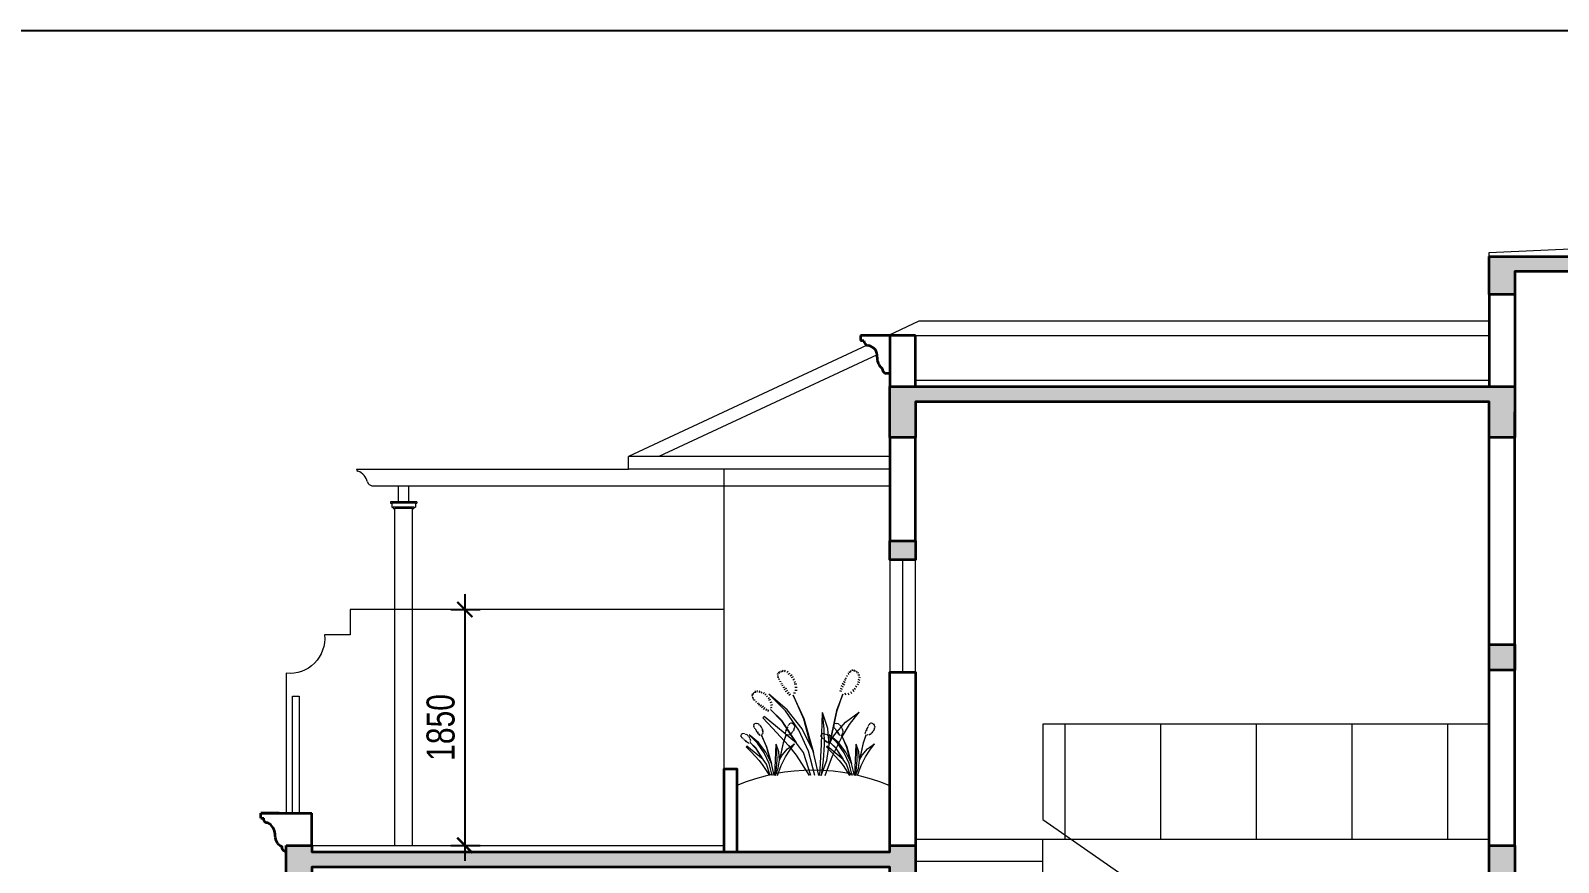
# Model space of a CAD drawing. Header units: millimetres. Extents: x -127141 to 682685, y -1234500 to 49778.
# Drawn here: x 508384 to 520368, y -269024 to -262500 of the extents above; entities that cross this region are included whole.
import ezdxf

# ---------------------------------------------------------------- set-up
doc = ezdxf.new("R2010")
doc.units = ezdxf.units.MM
doc.header["$MEASUREMENT"] = 0
for name, color, linetype, lineweight in [('-CONCRETE', 1, 'Continuous', 35), ('-DOOR', 137, 'Continuous', 9), ('-FURNITURE', 46, 'Continuous', 9), ('-HATCH', 8, 'Continuous', 5), ('-LINE1', 7, 'Continuous', 18), ('-LINE2', 252, 'Continuous', 9), ('-TREE', 86, 'Continuous', 5), ('-WALL', 4, 'Continuous', 35), ('A-NET THAY', 125, 'Continuous', 18)]:
    doc.layers.add(name, color=color, linetype=linetype, lineweight=lineweight)
doc.layers.add('12. NET DIM', color=252, linetype='Continuous')
doc.layers.add('13. NET HATCH', color=251, linetype='Continuous')
doc.layers.add('LUOI GIONG', color=160, linetype='Continuous', plot=False)
doc.styles.add('AVANH', font='', dxfattribs={"width": 0.8})
doc.styles.get('AVANH').set_extended_font_data('.VnAvantH')
doc.dimstyles.new('C_100A3', dxfattribs={"dimscale": 100, "dimtxt": 2.2, "dimasz": 1.199999999999999, "dimexe": 1.199999999999999, "dimexo": 0, "dimgap": 0.75, "dimtad": 1, "dimdec": 0, "dimzin": 0, "dimdsep": 46, "dimtxsty": 'AVANH', "dimblk": 'ARCHTICK', "dimcen": 0, "dimdle": 1.199999999999999, "dimclrd": 256, "dimclre": 256, "dimclrt": 7, "dimadec": 0, "dimazin": 0, "dimtfac": 0.0001, "dimtdec": 0, "dimtix": 1, "dimtmove": 2, "dimatfit": 3, "dimfxl": 1.8, "dimtolj": 1, "dimtzin": 0, "dimarcsym": 0})

# ---------------------------------------------------------------- blocks, each defined once
blk = doc.blocks.new('tree48')
for p, q in [((-346.3773148383478, 1031.561000000009), (-366.6113148383593, 1025.595000000008)), ((-342.1843148383487, 1055.16000000001), (-361.8383148383581, 1054.831000000013)), ((-340.7503148383548, 1008.123000000014), (-360.4163148383668, 998.9280000000143)), ((-338.9013148383528, 982.5800000000087), (-359.5183148383512, 972.8570000000107)), ((-329.6843148383487, 1072.760000000009), (-352.3533148383576, 1077.83800000001)), ((-328.7383148383524, 959.903000000013), (-348.4043148383498, 950.7080000000133)), ((-322.4883148383524, 1082.089000000014), (-333.243314838357, 1090.261000000013)), ((-311.1423148383619, 1088.418000000012), (-317.9233148383502, 1100.579000000012)), ((-298.2823148383468, 1092.044000000009), (-304.4893148383562, 1109.841000000007)), ((-284.6773148383654, 1094.31700000001), (-285.7823148383468, 1109.643000000011)), ((-268.063314838364, 1082.318000000014), (-269.1743148383539, 1097.647000000012)), ((-256.5523148383654, 1072.793000000012), (-255.0203148383589, 1087.823000000011)), ((-248.4593148383574, 1056.04800000001), (-242.1903148383572, 1073.715000000011)), ((-233.9453148383473, 1032.251000000011), (-226.1753148383577, 1047.216000000007)), ((-222.0793148383673, 1008.752000000015), (-211.8563148383546, 1021.539000000011)), ((-213.0403148383484, 992.5350000000107), (-200.3573148383584, 1003.149000000012)), ((-207.217314838359, 970.9770000000136), (-189.810314838367, 984.22800000001)), ((-202.7253148383461, 945.1380000000136), (-177.7503148383548, 962.6060000000142)), ((326.3216851616453, 977.8190000000104), (307.8276851616392, 984.7100000000136)), ((339.0776851616392, 1002.600000000013), (322.2926851616358, 1010.308000000011)), ((351.253685161646, 1024.157000000013), (333.1636851616495, 1036.157000000014)), ((365.3226851616346, 1044.647000000011), (346.2856851616525, 1057.17700000001)), ((386.1666851616463, 1059.527000000009), (368.0696851616377, 1071.527000000009)), ((403.2376851616427, 1076.541000000012), (387.6066851616488, 1090.701000000008)), ((425.5706851616561, 1085.250000000007), (415.0476851616404, 1101.85500000001)), ((447.1036851616519, 1083.746000000013), (439.6326851616321, 1105.740000000012)), ((458.8166851616406, 1082.46100000001), (460.1896851616328, 1095.901000000012)), ((462.3866851616476, 980.9200000000128), (479.2086851616331, 982.080000000009)), ((470.1266851616384, 1076.071000000011), (476.9806851616449, 1088.195000000014)), ((475.1436851616309, 1005.703000000008), (493.4906851616396, 1009.558000000012)), ((479.9166851616463, 1066.983000000007), (491.8786851616459, 1081.55200000001)), ((485.2206851616502, 1021.337000000014), (498.8496851616363, 1027.85300000001)), ((487.3566851616487, 1036.123000000014), (499.8626851616427, 1045.053000000014)), ((488.9496851616423, 1056.55200000001), (501.4556851616362, 1065.481000000014)), ((-316.6783148383547, 938.28100000001), (-332.0043148383557, 927.9630000000107)), ((-302.1703148383531, 914.4830000000148), (-317.6853148383671, 902.2880000000076)), ((-286.502314838348, 901.9590000000097), (-300.3333148383536, 880.0720000000148)), ((-262.9243148383539, 879.6780000000142), (-275.8093148383486, 858.3190000000104)), ((-234.9763148383645, 865.1420000000141), (-247.8673148383532, 843.7830000000102)), ((-201.5413148383668, 860.7570000000122), (-214.7923148383561, 844.5060000000085)), ((-190.4753148383461, 925.3930000000107), (-165.8843148383603, 939.1050000000104)), ((-184.4153148383484, 851.4090000000142), (-117.1483148383559, 682.0430000000124)), ((-123.5503148383577, 682.0430000000124), (-184.4153148383484, 851.4090000000142)), ((-181.4423148383503, 900.3110000000087), (-159.8853148383495, 910.5620000000126)), ((-174.6793148383585, 879.28100000001), (-153.5003148383548, 885.7750000000087)), ((219.198685161653, 595.0710000000107), (334.5126851616369, 842.2540000000081)), ((334.5126851616369, 842.2540000000081), (228.8056851616421, 595.0710000000107)), ((317.0496851616481, 926.1870000000126), (292.1046851616411, 926.0620000000129)), ((319.198685161653, 894.7630000000134), (294.253685161646, 894.6380000000136)), ((323.7886851616495, 957.9250000000101), (297.9036851616402, 958.3310000000129)), ((332.8706851616443, 863.9340000000084), (312.0936851616425, 866.7870000000113)), ((362.6736851616442, 850.6530000000129), (379.2446851616551, 835.9580000000133)), ((377.1026851616334, 867.3820000000122), (397.0796851616469, 854.3180000000137)), ((393.8136851616437, 888.1530000000129), (418.3256851616315, 874.304000000011)), ((397.3666851616436, 688.78100000001), (590.7746851616539, 851.4090000000142)), ((404.2876851616311, 908.8920000000144), (432.2046851616469, 896.6760000000141)), ((417.1176851616473, 677.6970000000074), (590.7746851616539, 851.4090000000142)), ((424.0016851616384, 926.1870000000126), (444.3816851616428, 918.2310000000143)), ((439.3766851616384, 942.3850000000093), (455.0386851616495, 937.0910000000076)), ((448.5076851616321, 958.551000000014), (464.7486851616413, 956.4850000000077)), ((597.622685161652, 806.6250000000146), (583.6576851616555, 817.5930000000079)), ((615.3406851616455, 824.3830000000089), (603.0546851616527, 835.5830000000133)), ((631.6796851616527, 839.5320000000137), (619.4486851616529, 854.7690000000075)), ((649.3436851616425, 853.2530000000114), (636.4526851616392, 869.2070000000094)), ((671.2856851616525, 860.3080000000117), (659.0606851616467, 875.5490000000136)), ((690.5786851616431, 870.2240000000093), (681.0576851616498, 886.6420000000141)), ((712.1126851616427, 871.5820000000093), (707.6386851616553, 888.6960000000107)), ((730.1666851616465, 864.4010000000125), (729.7756851616432, 885.3020000000105)), ((739.8526851616333, 860.0950000000084), (744.7116851616446, 871.2430000000095)), ((745.7736851616354, 800.4600000000136), (759.2436851616367, 802.3190000000104)), ((747.805685161642, 851.5190000000148), (756.997685161652, 860.0400000000083)), ((751.6506851616432, 812.5550000000075), (764.8156851616513, 816.790000000008)), ((753.7136851616377, 841.0520000000107), (767.9536851616431, 850.2680000000108)), ((758.6026851616333, 829.6350000000093), (771.7676851616416, 833.8680000000093)), ((-212.3503148383461, 559.4720000000088), (-354.1903148383572, 663.7320000000109)), ((-255.4293148383585, 532.7330000000147), (-354.1903148383572, 663.7320000000109)), ((-56.28331483836519, 357.0430000000123), (-123.5503148383577, 682.0430000000124)), ((-117.1483148383559, 682.0430000000124), (-43.47231483834911, 334.1550000000134)), ((-26.08931483834749, 493.6520000000091), (26.99868516164134, 659.1550000000133)), ((10.48268516163807, 490.1820000000079), (26.99868516164134, 659.1550000000133)), ((39.81568516165135, 325.0000000000073), (26.99868516164134, 659.1550000000133)), ((241.6166851616436, 489.7880000000077), (397.3666851616436, 688.78100000001)), ((276.8586851616419, 476.0550000000075), (417.1176851616473, 677.6970000000074)), ((453.0366851616419, 576.7600000000092), (571.5546851616527, 691.1980000000113)), ((571.5546851616527, 691.1980000000113), (456.2406851616397, 572.1830000000117)), ((568.7896851616388, 737.3620000000083), (547.372685161652, 744.0790000000125)), ((575.5456851616327, 764.8920000000072), (554.128685161646, 771.6090000000113)), ((572.0796851616467, 707.1900000000096), (555.0506851616374, 715.3160000000134)), ((590.0116851616476, 790.2610000000132), (567.9226851616403, 797.6920000000099)), ((594.0026851616421, 687.6430000000108), (604.1896851616328, 670.5100000000092)), ((610.9466851616453, 698.040000000008), (624.5026851616423, 681.3750000000073)), ((630.9596851616516, 711.2790000000094), (648.183685161639, 692.7000000000116)), ((645.6146851616502, 726.1960000000107), (666.2076851616439, 708.0810000000129)), ((667.2516851616383, 735.6290000000081), (682.5466851616511, 723.2330000000073)), ((684.8596851616458, 745.3120000000126), (696.8416851616347, 736.4860000000117)), ((697.1156851616397, 756.6740000000136), (710.4766851616441, 750.4570000000093)), ((715.1396851616445, 772.0550000000075), (729.8796851616353, 768.4470000000073)), ((732.8516851616441, 789.8130000000093), (749.6366851616476, 788.0980000000128)), ((-168.3993148383597, 393.6610000000147), (-255.4293148383585, 532.7330000000147)), ((-97.92831483835471, 425.705000000009), (-212.3503148383461, 559.4720000000088)), ((-40.26831483835121, 320.4220000000132), (-26.08931483834749, 493.6520000000091)), ((7.778685161640168, 320.4220000000132), (10.48268516163807, 490.1820000000079)), ((119.8946851616492, 238.028000000013), (219.198685161653, 595.0710000000107)), ((127.0966851616394, 254.403000000013), (241.6166851616436, 489.7880000000077)), ((228.8056851616421, 595.0710000000107), (158.3346851616516, 329.577000000012)), ((299.2766851616325, 338.7320000000109), (637.8996851616538, 618.4630000000107)), ((302.480685161645, 347.8880000000137), (453.0366851616419, 576.7600000000092)), ((456.2406851616397, 572.1830000000117), (318.4966851616337, 357.0430000000123)), ((552.6336851616506, 495.0860000000102), (382.5656851616514, 315.8440000000119)), ((651.6386851616553, 604.2260000000097), (552.6336851616506, 495.0860000000102)), ((637.8996851616538, 618.4630000000107), (651.6386851616553, 604.2260000000097)), ((-76.29131483836682, 208.1810000000114), (-168.3993148383597, 393.6610000000147)), ((-67.24531483836472, 376.2360000000117), (-97.92831483835471, 425.705000000009)), ((-40.39031483835424, 324.5850000000137), (-67.24531483836472, 376.2360000000117)), ((-17.31931483835797, 158.166000000012), (-40.26831483835121, 320.4220000000132)), ((17.76968516164925, 161.8890000000101), (7.778685161640168, 320.4220000000132)), ((56.06046159779362, 7.276000000000001e-12), (39.81568516165135, 325.0000000000073)), ((174.9476851616346, 254.4000000000087), (276.8586851616419, 476.0550000000075)), ((228.4876851616427, 241.7260000000096), (299.2766851616325, 338.7320000000109)), ((0, 0), (-76.29131483836682, 208.1810000000114)), ((40.45711456309073, 7.276000000000001e-12), (17.76968516164925, 161.8890000000101)), ((65.43868516164366, 7.276000000000001e-12), (127.0966851616394, 254.403000000013)), ((108.7254546563199, 7.276000000000001e-12), (174.9476851616346, 254.4000000000087)), ((149.3421380112267, 7.276000000000001e-12), (228.4876851616427, 241.7260000000096)), ((302.5546851616527, 212.9760000000096), (169.302731065909, 0)), ((382.5656851616514, 315.8440000000119), (302.5546851616527, 212.9760000000096)), ((41.51832594323787, 0), (-17.31931483835797, 158.166000000012))]:
    blk.add_line(p, q)
blk = doc.blocks.new('_ArchTick')
at = {"color": 0, "linetype": 'ByBlock', "const_width": 0.15}
blk.add_lwpolyline([(-0.5, -0.5), (0.5, 0.5)], dxfattribs=at)
blk = doc.blocks.new('*D1573')
at = {"layer": '12. NET DIM', "lineweight": -2, "transparency": 16777216}
for p, q in [((511790.1240549834, -266920.6600507534), (511790.1240549834, -269010.8014388421)), ((511679.4131888832, -267040.6600507534), (511910.1240549834, -267040.6600507534)), ((511679.4131888832, -268890.8014388421), (511910.1240549834, -268890.8014388421))]:
    blk.add_line(p, q, dxfattribs=at)
at = {"layer": 'Defpoints', "color": 0, "transparency": 16777216}
for p in [(511679.4131888832, -267040.6600507534), (511679.4131888832, -268890.8014388421), (511790.1240549834, -268890.8014388421)]:
    blk.add_point(p, dxfattribs=at)
at = {"layer": '12. NET DIM', "lineweight": -2, "transparency": 16777216, "xscale": 119.9999999999999, "yscale": 119.9999999999999, "zscale": 119.9999999999999}
for p, rotation in [((511790.1240549834, -267040.6600507534), 90), ((511790.1240549834, -268890.8014388421), 270)]:
    blk.add_blockref('_ArchTick', p, dxfattribs=dict(at, rotation=rotation))
at = {"layer": '12. NET DIM', "color": 7, "transparency": 16777216, "insert": (511601.3434865761, -267965.7307447979), "char_height": 220, "attachment_point": 5, "rotation": 90, "style": 'AVANH', "bg_fill": 3, "box_fill_scale": 1.25, "bg_fill_color": 256, "bg_fill_true_color": 13158600, "bg_fill_transparency": 0}
blk.add_mtext('\\A1;1850', dxfattribs=at)
blk = doc.blocks.new('ARCHTICK')
at = {"color": 0, "linetype": 'ByBlock', "const_width": 0.15}
blk.add_lwpolyline([(-0.5, -0.5), (0.5, 0.5)], dxfattribs=at)
blk = doc.blocks.new('BB')
at = {"layer": 'A-NET THAY', "color": 2, "true_color": 0xf1eb1f}
blk.add_lwpolyline([(0, 33264.00000355073), (47040.00000502128, 33264.00000355073), (47040.00000502128, 0), (0, 0)], close=True, dxfattribs=at)

msp = doc.modelspace()

# ---------------------------------------------------------------- linework, layer by layer
at = {"layer": '-CONCRETE'}
for points in [[(519825.0352689924, -264270.8014388417), (522025.0352689924, -264270.8014388417), (522025.0352689924, -264570.8014388417), (521825.0352689924, -264570.8014388417), (521825.0352689924, -264390.8014388417), (520025.0352689924, -264390.8014388417), (520025.0352689924, -264570.8014388417), (519825.0352689924, -264570.8014388417)], [(515125.0364275957, -265290.8014388417), (520025.0352689924, -265290.8014388417), (520025.0352689924, -265690.8014388417), (519825.0352689924, -265690.8014388417), (519825.0352689924, -265410.8014388416), (515325.0364275958, -265410.8014388416), (515325.0364275958, -265690.8014388417), (515125.0364275957, -265690.8014388417)], [(515325.0341103891, -266502.2139982466), (515325.0341103891, -266652.2139982466), (515125.0364275957, -266652.2139982466), (515125.0364275957, -266502.2139982466)], [(519825.0352689924, -267315.8044305538), (520025.0352689924, -267315.8044305538), (520025.0352689924, -267515.8044305538), (519825.0352689924, -267515.8044305538)], [(519825.0352689925, -268890.801438842), (520025.0352689925, -268890.801438842), (520025.0352689925, -269290.807422266), (519825.0352689925, -269290.807422266)]]:
    msp.add_lwpolyline(points, close=True, dxfattribs=at)
at = {"layer": '-DOOR'}
msp.add_line((510389.5974864071, -267540.6600507533), (510389.5974864071, -268638.983153253), dxfattribs=at)
for points in [[(515325.0341103891, -266652.2139982466), (515125.0364275957, -266652.2139982466), (515125.0364275957, -267532.2139982466), (515325.0341103891, -267532.2139982466)], [(510489.5908172508, -268638.9627941999), (510439.590817251, -268638.9627941999), (510439.590817251, -267719.0951967196), (510489.5908172508, -267719.0951967196)]]:
    msp.add_lwpolyline(points, close=True, dxfattribs=at)
msp.add_lwpolyline([(515225.0352689925, -267532.2139982466), (515225.0352689925, -266652.2139982466)], dxfattribs=at)
msp.add_lwpolyline([(513825.8439940479, -267040.6600507533), (510889.5974864071, -267040.6600507533), (510889.5974864071, -267240.6600507533), (510689.5974864071, -267240.6600507533, -0.4727995628283597), (510389.5974864073, -267540.6600507533)], format="xyb", dxfattribs=at)
at = {"layer": '-FURNITURE'}
for p, q in [((516325.0352689924, -267940.801438842), (516325.0352689924, -268687.6421899616)), ((519825.0352689925, -267940.801438842), (516325.0352689924, -267940.801438842)), ((516325.0352689924, -268687.6421899616), (518825.0352689924, -270424.481146054))]:
    msp.add_line(p, q, dxfattribs=at)
for points in [[(516500.0352689922, -268802.9154193115), (516500.0352689922, -267940.801438842)], [(517250.0352689922, -268840.8014388416), (517250.0352689922, -267940.801438842)], [(518000.0352689924, -268840.8014388416), (518000.0352689924, -267940.801438842)], [(518750.0352689924, -268840.8014388416), (518750.0352689924, -267940.801438842)], [(519500.0352689924, -268840.8014388416), (519500.0352689924, -267940.801438842)], [(516500.0352689922, -268840.8014388416), (516500.0352689922, -268809.220916888)]]:
    msp.add_lwpolyline(points, dxfattribs=at)
at = {"layer": '-HATCH'}
for p, q in [((515350.043200525, -264779.9452921877), (515112.3079543615, -264890.8030580871)), ((519825.0352689924, -264779.9452921877), (515350.043200525, -264779.9452921877)), ((514945.609734759, -264968.5357144885), (513075.0361274133, -265840.7985127363)), ((515024.0933403001, -265042.2760000813), (513311.656285725, -265840.798512738)), ((515125.0364275956, -265840.8014388881), (513075.0361274142, -265840.8014389019)), ((513075.0361577502, -265940.8014389016), (513075.0361274142, -265840.8014389019)), ((510940.4578100466, -265940.8014388363), (513075.0361577502, -265940.801438847)), ((515125.0364275956, -265940.8014388902), (513075.0361577502, -265940.8014389016)), ((511061.4945924076, -266070.801438845), (515125.0364275957, -266070.8014388644)), ((511206.7527860688, -266197.4465257849), (511206.7527860688, -266207.4465257849)), ((511413.3154347086, -266197.4465257849), (511206.7527860688, -266197.4465257849)), ((511206.7527860688, -266207.4465257849), (511217.8465608422, -266207.4465257849)), ((511217.8465608422, -266207.4465257849), (511217.8465608421, -266237.4465257849)), ((511402.2216599354, -266207.4465257849), (511217.8465608422, -266207.4465257849)), ((511217.8465608421, -266237.4465257849), (511228.9403356154, -266237.4465257849)), ((511228.9403356154, -266237.4465257849), (511228.9403356154, -266247.4465257847)), ((511391.1278851621, -266237.4465257849), (511228.9403356154, -266237.4465257849)), ((511228.9403356154, -266247.4465257847), (511240.0341103888, -266247.4465257847)), ((511240.0341103885, -268890.8014388416), (511240.0341103888, -266247.4465257847)), ((511380.0341103888, -266247.4465257847), (511240.0341103888, -266247.4465257847)), ((511380.0341103888, -266247.4465257847), (511391.1278851621, -266247.4465257847)), ((511391.1278851621, -266237.4465257849), (511402.2216599354, -266237.4465257849)), ((511391.1278851621, -266237.4465257849), (511391.1278851621, -266247.4465257847)), ((511402.2216599354, -266207.4465257849), (511413.3154347086, -266207.4465257849)), ((511402.2216599354, -266207.4465257849), (511402.2216599354, -266237.4465257849)), ((511413.3154347086, -266197.4465257849), (511413.3154347086, -266207.4465257849))]:
    msp.add_line(p, q, dxfattribs=at)
for points in [[(513825.0364275957, -268290.8014388417), (513825.0364275957, -265940.8014388974)], [(511270.0341103888, -266197.4465257849), (511270.0341103888, -266070.8014388458)], [(511350.0341103888, -266197.4465257849), (511350.0341103888, -266070.8014388463)]]:
    msp.add_lwpolyline(points, dxfattribs=at)
for centre, radius, start, end in [((510957.6081749782, -265939.9455821612), 17.17170644372506, 182.8568680773665, 250.5414522605685), ((510912.2313871273, -266067.1322593602), 117.8672839969771, 13.02642087785198, 70.33925434180675), ((511071.4927589177, -266024.6971671397), 47.17591761724579, 199.6548400926079, 257.7643042064107)]:
    msp.add_arc(centre, radius, start, end, dxfattribs=at)
at = {"layer": '-LINE1'}
msp.add_line((515325.0364275958, -265240.8014388417), (519825.0352689924, -265240.8014388417), dxfattribs=at)
at = {"layer": '-LINE1', "lineweight": 20}
for points in [[(519825.0352689924, -264270.8014388417), (519825.0352689924, -264240.8014388417), (520925.0352689924, -264190.8014388417)], [(515325.0364275958, -264890.8057572998), (519825.0352689924, -264890.8057572998)]]:
    msp.add_lwpolyline(points, dxfattribs=at)
at = {"layer": '-LINE2'}
for p, q in [((515324.6112504207, -268840.8014388416), (519825.0352689924, -268840.8014388416)), ((515325.0341103891, -269014.4913178753), (516325.0352689924, -269014.4913178753))]:
    msp.add_line(p, q, dxfattribs=at)
msp.add_lwpolyline([(516325.0352689924, -269535.5430047031), (516325.0352689924, -268840.8074222661)], dxfattribs=at)
at = {"layer": '-TREE', "ltscale": 200}
msp.add_arc((514519.1881681199, -269844.8312750857), 1543.773550533147, 66.89319710661634, 112.635654423777, dxfattribs=at)
at = {"layer": '-WALL'}
for p, q in [((519825.0352689924, -264570.8014388417), (519825.0352689924, -265290.8014388417)), ((520025.0352689924, -264570.8014388417), (520025.0352689924, -265290.8014388417)), ((515325.0364275958, -264890.8057572998), (514894.9863441013, -264890.8003005941)), ((514894.9863441013, -264890.8003005941), (514894.9863441013, -264930.8003005943)), ((514894.9863441013, -264930.8003005943), (514919.9863440365, -264930.8003005943)), ((515325.0364275958, -265090.8014388416), (515325.0364275958, -264890.8057572998)), ((515125.0364275957, -265190.8007473293), (515094.9863441013, -265190.8003005941)), ((519825.0352689924, -268890.801438842), (519825.0352689924, -265490.8014388417)), ((520025.0352689924, -268890.801438842), (520025.0352689924, -265490.8014388417)), ((515125.0364275957, -265690.8014388417), (515125.0364275957, -266502.2139982466)), ((515325.0341103891, -266502.2139982466), (515325.0341103891, -265690.8014388417)), ((510190.3035641079, -268639.0372572048), (510590.0329517854, -268638.9287393972)), ((510190.3035641079, -268676.5372548025), (510190.3035641079, -268639.0372548025)), ((510334.8250775622, -268639.0372549319), (510190.3035641079, -268639.0372548025)), ((510190.3035641079, -268676.5372548025), (510212.4990122423, -268676.5372548224)), ((510590.0329517854, -268890.801438842), (510590.0329517854, -268638.9287393972))]:
    msp.add_line(p, q, dxfattribs=at)
at = {"layer": '-WALL', "color": 1}
msp.add_lwpolyline([(515325.0364275958, -264890.8057572998), (515125.0364275957, -264890.8057572998), (515125.0364275957, -265290.8014388417), (515325.0364275958, -265290.8014388417)], close=True, dxfattribs=at)
at = {"layer": '-WALL'}
for points in [[(515125.0364275957, -268890.8014388416), (515125.0364275957, -267532.2139982466), (515325.0341103891, -267532.2139982466), (515325.0341103891, -268890.8014388416)], [(513825.0364275957, -268940.8014388416), (513825.0364275957, -268290.8014388417), (513925.0364275957, -268290.8014388417), (513925.0364275957, -268940.8014388416)]]:
    msp.add_lwpolyline(points, dxfattribs=at)
msp.add_lwpolyline([(510390.0352689287, -268940.8075049536), (510381.6066157779, -268940.8075049536, -0.2848880094819957), (510356.7694251149, -268901.5372547905, -0.2296570293290622), (510313.197450781, -268857.9813029094, -0.0946631241833311), (510301.3268253624, -268802.308078813, 0.2630972870661092), (510245.7921845364, -268714.0372548254), (510233.9686344947, -268713.9971096134, -0.266047611124858), (510216.6626235907, -268698.3684734653, -0.0985078681723905), (510212.4990122428, -268676.5372548412)], format="xyb", dxfattribs=at)
for centre, radius, start, end in [((514959.1000728836, -264931.8081987113), 39.12671258709199, 178.5239062323243, 265.2459325560541), ((514941.6322827252, -265052.6900255784), 83.1160510576991, 354.2247605605909, 80.14552278228635), ((515127.258042242, -265068.5041552677), 103.2008717255551, 175.8599972609379, 232.8860018312241), ((515107.2650397538, -265150.3412788548), 42.28118738914273, 180.6220384676663, 253.1177568221013)]:
    msp.add_arc(centre, radius, start, end, dxfattribs=at)
at = {"layer": 'LUOI GIONG'}
msp.add_lwpolyline([(485697.4602017346, -262499.9999999999), (535697.4602017346, -262499.9999999999), (535697.4602017346, -287499.9999999999), (485697.4602017346, -287499.9999999999)], close=True, dxfattribs=at)

# ---------------------------------------------------------------- block references
at = {"layer": '-TREE', "ltscale": 200}
for p, xscale, yscale, zscale in [((514617.1489015332, -268343.2108616416, -2.267324899e-07), -0.75, 0.75, 0.75), ((514242.3981978475, -268343.2108616416, -2.267324899e-07), -0.375, 0.375, 0.375), ((514870.2982230383, -268343.2108616416, -2.267324899e-07), -0.375, 0.375, 0.375)]:
    msp.add_blockref('tree48', p, dxfattribs=dict(at, xscale=xscale, yscale=yscale, zscale=zscale))

# ---------------------------------------------------------------- next in the draw order: dimensions: what is measured, and where the dimension line sits
at = {"layer": '12. NET DIM'}
dim = msp.add_linear_dim(base=(511790.1240549834, -268890.8014388421), p1=(511679.4131888829, -267040.6600507533), p2=(511679.4131888829, -268890.801438842), angle=90, dimstyle='C_100A3', override={"dimldrblk": 'ARCHTICK', "dimtfill": 1}, dxfattribs=at)
dim.commit()
dim.dimension.update_dxf_attribs({"geometry": '*D1573', "text_midpoint": (511601.3434865761, -267965.7307447979)})

# ---------------------------------------------------------------- next in the draw order: hatches: boundary and pattern name
at = {"layer": '13. NET HATCH'}
h = msp.add_hatch(dxfattribs=at)
h.set_pattern_fill('CHAU-01', color=256, scale=10, pattern_type=2)
h.set_pattern_definition([(49.99999999999999, (155045.3299239699, 356505.9201610842), (71.72601826007534, -6.27521349825951), [7.5, -82.5]), (355, (155045.3299239699, 356505.9201610842), (-13.8751333613, 75.21921337000119), [6, -66]), (100.4514, (155051.3070919699, 356505.3972270841), (57.85093817140215, 68.94395420609536), [6.374019, -70.1142112]), (46.18420000000002, (155045.3299239699, 356525.9201610842), (106.7241048625644, -16.5519014329018), [11.24999999999998, -123.7499999999997]), (96.6356, (155054.2235984699, 356524.5408303841), (93.46627055487032, 97.41178709004416), [9.561028799999997, -105.1713]), (351.1842000000001, (155045.3299239699, 356525.9201610842), (93.46619451336271, 97.41186009253248), [9, -99]), (21, (155055.3299239699, 356520.9201610842), (59.69070521184616, -40.26188906653388), [7.5, -82.5]), (326, (155055.3299239699, 356520.9201610842), (24.33153319215817, 72.5150045046853), [6, -66]), (71.45140000000002, (155060.3041472699, 356517.5650004841), (84.02226285814899, 32.25304967099524), [6.374018999999998, -70.11421119999997]), (37.50000000000001, (155045.3299239699, 356505.9201610842), (1.215985531729066, 33.28938538313115), [0, -65.19999999999999, 0, -67, 0, -66.25]), (7.499999999999999, (155045.3299239699, 356505.9201610842), (26.30695374421486, 39.44117118823603), [0, -38.2, 0, -63.7, 0, -25.25]), (327.5, (155023.0299239699, 356505.9201610842), (53.3822436172409, -2.255487173437975), [0, -25, 0, -78, 0, -103.5]), (317.5, (155013.0299239699, 356505.9201610842), (58.31861693423861, 10.01049823323177), [0, -32.5, 0, -51.79999999999999, 0, -73.5]), (45, (155045.3299239699, 356505.9201610842), (-30.05203820042827, 30.05203820042827), []), (45, (155045.3299239699, 356518.1701610843), (-30.05203820042827, 30.05203820042827), [])])
h.paths.add_polyline_path([(524075.0341103892, -268890.8014388416), (523875.0364275957, -268890.8014388416), (523875.0364275957, -268940.8014388416), (522025.0352689924, -268940.8014388416), (522025.0352689924, -268890.801438842), (521825.0352689924, -268890.801438842), (521825.0352689924, -269290.807422266), (522025.0352689924, -269290.807422266), (522025.0352689925, -269060.8014388416), (523875.0364275957, -269060.8014388416), (523875.0364275957, -269290.8014388416), (524075.0341103892, -269290.8014388416)])
h.paths.add_polyline_path([(523225.0352689925, -275660.7954554174), (522025.0352689925, -275660.7954554174), (522025.0352689925, -275890.7954554176), (521825.0352689925, -275890.7954554176), (521825.0352689925, -275490.7954554177), (522025.0352689925, -275490.7954554177), (522025.0352689925, -275540.7954554177), (523425.0352689925, -275540.7954554176), (523875.0364275956, -275540.7954554174), (523875.0364275958, -275490.7954554174), (524075.0345807185, -275490.7914540794), (524075.0345807185, -275890.7914540794), (523875.0364275957, -275890.7954554176), (523875.0364275956, -275660.7954554174)])
h.paths.add_polyline_path([(521825.0352689925, -272190.8014388417), (522025.0352689925, -272190.8014388417), (522025.0352689925, -272240.8014388417), (523875.0364275957, -272240.8014388416), (523875.0364275957, -272190.8014388416), (524075.0341103892, -272190.8014388416), (524075.0341103892, -272590.8014388417), (523875.0364275957, -272590.8014388417), (523875.0364275957, -272360.8014388416), (522025.0352689925, -272360.8014388416), (522025.0352689925, -272590.8014388417), (521825.0352689925, -272590.8014388417)])
h.paths.add_polyline_path([(523875.0352689925, -269790.8014388416), (524075.0352689925, -269790.8014388416), (524075.0352689925, -269940.8014388416), (523875.0352689925, -269940.8014388416)])
h.paths.add_polyline_path([(523875.0352689925, -273090.7954554174), (524075.0352689925, -273090.7954554174), (524075.0352689925, -273240.7954554174), (523875.0352689925, -273240.7954554174)])
h.paths.add_polyline_path([(515325.0341103891, -266502.2139982466), (515325.0341103891, -266652.2139982466), (515125.0364275957, -266652.2139982466), (515125.0364275957, -266502.2139982466)])
h.paths.add_polyline_path([(519825.0352689924, -264270.8014388417), (522025.0352689924, -264270.8014388417), (522025.0352689924, -264570.8014388417), (521825.0352689924, -264570.8014388417), (521825.0352689924, -264390.8014388417), (520025.0352689924, -264390.8014388417), (520025.0352689924, -264570.8014388417), (519825.0352689924, -264570.8014388417)])
h.paths.add_polyline_path([(515125.0364275957, -265290.8014388417), (520025.0352689924, -265290.8014388417), (520025.0352689924, -265690.8014388417), (519825.0352689924, -265690.8014388417), (519825.0352689924, -265410.8014388416), (515325.0364275958, -265410.8014388416), (515325.0364275958, -265690.8014388417), (515125.0364275957, -265690.8014388417)])
h.paths.add_polyline_path([(521825.0352689924, -265290.8014388417), (524075.034110389, -265290.8014388416), (524075.034110389, -265690.8014388416), (523875.0364275956, -265690.8014388416), (523875.0364275956, -265410.8014388416), (522025.0352689924, -265410.8014388416), (522025.0352689924, -265690.8014388417), (521825.0352689924, -265690.8014388417)])
h.paths.add_polyline_path([(510390.0352689921, -268890.8014388416), (510590.0329517854, -268890.8014388416), (510590.0329517854, -268940.8014388416), (515125.0364275957, -268940.8014388416), (515125.0364275957, -268890.801438842), (515325.0341103891, -268890.801438842), (515325.0341103891, -269290.8014388416), (515125.0364275957, -269290.8014388416), (515125.0364275956, -269060.8014388416), (510590.0329517854, -269060.8014388416), (510590.0329517854, -269290.8014388416), (510390.0352689921, -269290.8014388416)])
h.paths.add_polyline_path([(523875.0352689924, -266390.8014388416), (524075.0352689922, -266390.8014388416), (524075.0352689922, -266540.8014388416), (523875.0352689924, -266540.8014388416)])
h.paths.add_polyline_path([(519825.0352689924, -267315.8044305538), (520025.0352689924, -267315.8044305538), (520025.0352689924, -267515.8044305538), (519825.0352689924, -267515.8044305538)])
h.paths.add_polyline_path([(521825.0352689924, -267315.8044305538), (522025.0352689924, -267315.8044305538), (522025.0352689924, -267515.8044305538), (521825.0352689924, -267515.8044305538)])
h.paths.add_polyline_path([(519825.0352689925, -268890.801438842), (520025.0352689925, -268890.801438842), (520025.0352689925, -269290.807422266), (519825.0352689925, -269290.807422266)])
h.paths.add_polyline_path([(521825.0352689924, -270615.8044305538), (522025.0352689924, -270615.8044305538), (522025.0352689924, -270815.8044305538), (521825.0352689924, -270815.8044305538)])
h.paths.add_polyline_path([(519825.0352689925, -270615.8044305538), (520025.0352689925, -270615.8044305538), (520025.0352689925, -270815.8044305538), (519825.0352689925, -270815.8044305538)])
h.paths.add_polyline_path([(510390.0352689921, -269690.8014388416), (510590.0329517854, -269690.8014388416), (510590.0329517854, -269840.8014388416), (510390.0352689921, -269840.8014388416)])
edge = h.paths.add_edge_path()
edge.add_line((518770.1735868436, -271609.7159191122), (516366.4392356106, -269939.7561345844))
edge.add_arc((515341.7481296381, -271697.1202806602), 2034.286264165292, 59.75421816105209, 93.28902992566904)
edge.add_line((515225.0352689933, -269666.1848526538), (515225.0352689931, -269566.0276112614))
edge.add_arc((515341.748129638, -271697.1202806598), 2134.286264164811, 59.64645075509321, 93.13476773686892, ccw=False)
edge.add_line((516420.2762746011, -269855.3942158158), (518825.0352689927, -271526.0658564051))
edge.add_arc((520027.1833180781, -269579.2691623092), 2288.050982837072, 238.3046466095832, 267.4412292209479)
edge.add_line((519925.0352689925, -271865.0388523983), (519925.0352689924, -271965.1344713109))
edge.add_arc((520027.1833180779, -269579.2691623095), 2388.05098283692, 238.2391632880568, 267.548445008484, ccw=False)
h.paths.add_polyline_path([(519825.0352689925, -272190.8014388417), (520025.0352689925, -272190.8014388417), (520025.0352689925, -272590.8014388417), (519825.0352689925, -272590.8014388417)])
h.paths.add_polyline_path([(521825.0352689925, -273965.7984471294), (522025.0352689925, -273965.7984471294), (522025.0352689925, -274165.7984471294), (521825.0352689925, -274165.7984471294)])
h.paths.add_polyline_path([(519825.0352689925, -273965.7984471294), (520025.0352689925, -273965.7984471294), (520025.0352689925, -274165.7984471294), (519825.0352689925, -274165.7984471294)])
h.paths.add_polyline_path([(509189.6508745028, -272990.4197044894), (509389.6508745028, -272990.4197044894), (509389.6508745028, -273090.4197044894), (509189.6508745028, -273090.4197044894)])
h.paths.add_polyline_path([(510390.0352689921, -272990.7954554172), (510590.0329517854, -272990.7954554172), (510590.0329517854, -273140.7954554172), (510390.0352689921, -273140.7954554172)])
h.paths.add_polyline_path([(510390.0341103888, -276240.7954554174), (510590.0329517854, -276240.7954554174), (510590.0329517854, -276390.7954554176), (510390.0341103888, -276390.7954554176)])
h.paths.add_polyline_path([(511590.0341103888, -276240.7954554174), (511790.0317931822, -276240.7954554174), (511790.0317931822, -276390.7954554176), (511590.0341103888, -276390.7954554176)])
h.paths.add_polyline_path([(519825.0352689925, -277540.7984471295), (520025.0352689925, -277540.7984471295), (520025.0352689925, -277740.7984471294), (519825.0352689925, -277740.7984471294)])
h.paths.add_polyline_path([(521825.0352689925, -277540.7984471295), (522025.0352689925, -277540.7984471295), (522025.0352689925, -277740.7984471294), (521825.0352689925, -277740.7984471294)])
h.paths.add_polyline_path([(523875.0352689925, -276990.7954554176), (524075.0352689925, -276990.7954554176), (524075.0352689925, -277140.7954554176), (523875.0352689925, -277140.7954554176)])
h.paths.add_polyline_path([(510389.5974864071, -271689.9188482675), (510590.0329517854, -271689.9188482675), (510590.0329517854, -271889.9188482675), (510390.0352689921, -271889.9188482675), (510390.0352689921, -271800.0524987919), (509389.6508745028, -272266.539403041), (509389.6508745028, -272590.8014388417), (508885.026786686, -272585.810915308), (508885.026786686, -272391.5116877831)])
h.paths.add_polyline_path([(510390.0352689921, -272190.8014388416), (515325.0341103891, -272190.8014388417), (515325.0341103891, -272590.8014388417), (515125.0364275957, -272590.8014388417), (515125.0364275957, -272310.8014388416), (510590.0329517854, -272310.8014388416), (510590.0329517854, -272590.8014388417), (510390.0352689921, -272590.8014388417)])
edge = h.paths.add_edge_path()
edge.add_arc((515341.7481296374, -274997.1142972381), 2034.286264167395, 59.75421816106765, 93.289029925646)
edge.add_line((515225.0352689933, -272966.1788692294), (515225.0352689928, -272866.0216278372))
edge.add_arc((515341.748129638, -274997.114297236), 2134.286264165401, 59.64645075510413, 93.13476773687267, ccw=False)
edge.add_line((516420.2762746011, -273155.3882323914), (518825.0352689927, -274826.0598729807))
edge.add_arc((520027.1833180781, -272879.2631788849), 2288.050982837072, 238.3046466095832, 267.4412292209479)
edge.add_line((519925.0352689925, -275165.0328689739), (519925.0352689924, -275265.1284878864))
edge.add_arc((520027.1833180778, -272879.2631788852), 2388.050982836681, 238.2391632880562, 267.548445008488, ccw=False)
edge.add_line((518770.1735868436, -274909.7099356877), (516366.4392356106, -273239.7501511601))
h.paths.add_polyline_path([(519825.0352689925, -275540.7954554174), (520025.0352689925, -275540.7954554174), (520025.0352689925, -275890.7954554176), (519825.0352689925, -275890.7954554176)])
h.paths.add_polyline_path([(510590.0329517854, -275610.7954554174), (510590.0329517854, -275890.7954554176), (510390.0352689921, -275890.7954554176), (510390.0352689921, -275660.7954554174), (509390.035268992, -275660.7954554174), (509390.035268992, -275860.8002857825), (509190.035268992, -275860.8002857825), (509190.035268992, -275540.7954554174), (510390.0352689921, -275540.7954554174), (510390.0352689921, -275490.7954554174), (515325.0341103891, -275490.7954554174), (515325.0341103891, -275890.7954554176), (515125.0364275957, -275890.7954554176), (515125.0364275957, -275610.7954554174)])
edge = h.paths.add_edge_path()
edge.add_line((515225.0352689925, -276384.5595032711), (515225.0352689925, -276283.3548319496))
edge.add_arc((514810.8907282892, -278994.5310879576), 2742.625091356147, 56.49027120121252, 81.31494526630888, ccw=False)
edge.add_line((516325.0352689918, -276707.7519771563), (518917.3736712519, -278466.0336760805))
edge.add_arc((520085.6727059981, -276758.1607033439), 2069.239649144704, 235.6252684739888, 265.5475833939734)
edge.add_line((519925.0352689925, -278821.1556959276), (519925.0352689925, -278921.4443808245))
edge.add_arc((520085.6727059982, -276758.1607033439), 2169.239649144713, 235.6305676472291, 265.7532216642693, ccw=False)
edge.add_line((518861.0789620428, -278548.6832018587), (516269.3676220029, -276790.8268147011))
edge.add_arc((514810.8907282892, -278994.5310879576), 2642.625091356115, 56.50222645347959, 80.983603980268)

# ---------------------------------------------------------------- next in the draw order: linework, layer by layer
at = {"layer": '-CONCRETE'}
msp.add_lwpolyline([(510390.0352689921, -268890.8014388416), (510590.0329517854, -268890.8014388416), (510590.0329517854, -268940.8014388416), (515125.0364275957, -268940.8014388416), (515125.0364275957, -268890.801438842), (515325.0341103891, -268890.801438842), (515325.0341103891, -269290.8014388416), (515125.0364275957, -269290.8014388416), (515125.0364275956, -269060.8014388416), (510590.0329517854, -269060.8014388416), (510590.0329517854, -269290.8014388416), (510390.0352689921, -269290.8014388416)], close=True, dxfattribs=at)
at = {"layer": '-HATCH'}
msp.add_line((511380.0341103888, -268890.8014388416), (511380.0341103888, -266247.4465257847), dxfattribs=at)
at = {"layer": '-LINE1'}
msp.add_line((510589.6230046873, -268890.8014388416), (513825.0364275957, -268890.801438842), dxfattribs=at)
at = {"layer": 'Defpoints'}
msp.add_lwpolyline([(530197.4602017347, -284774.9999999999), (498697.4602017348, -284774.9999999999), (498697.4602017348, -262499.9999999998), (530197.4602017347, -262499.9999999998)], close=True, dxfattribs=at)

# ---------------------------------------------------------------- next in the draw order: block references
at = {"layer": 'A-NET THAY', "color": 2, "true_color": 0xf1eb1f, "xscale": 0.669642857071377, "yscale": 0.669642857071377, "zscale": 0.669642857071377}
msp.add_blockref('BB', (498697.4602017348, -284774.9999999999), dxfattribs=at)

doc.saveas('drawing.dxf')
